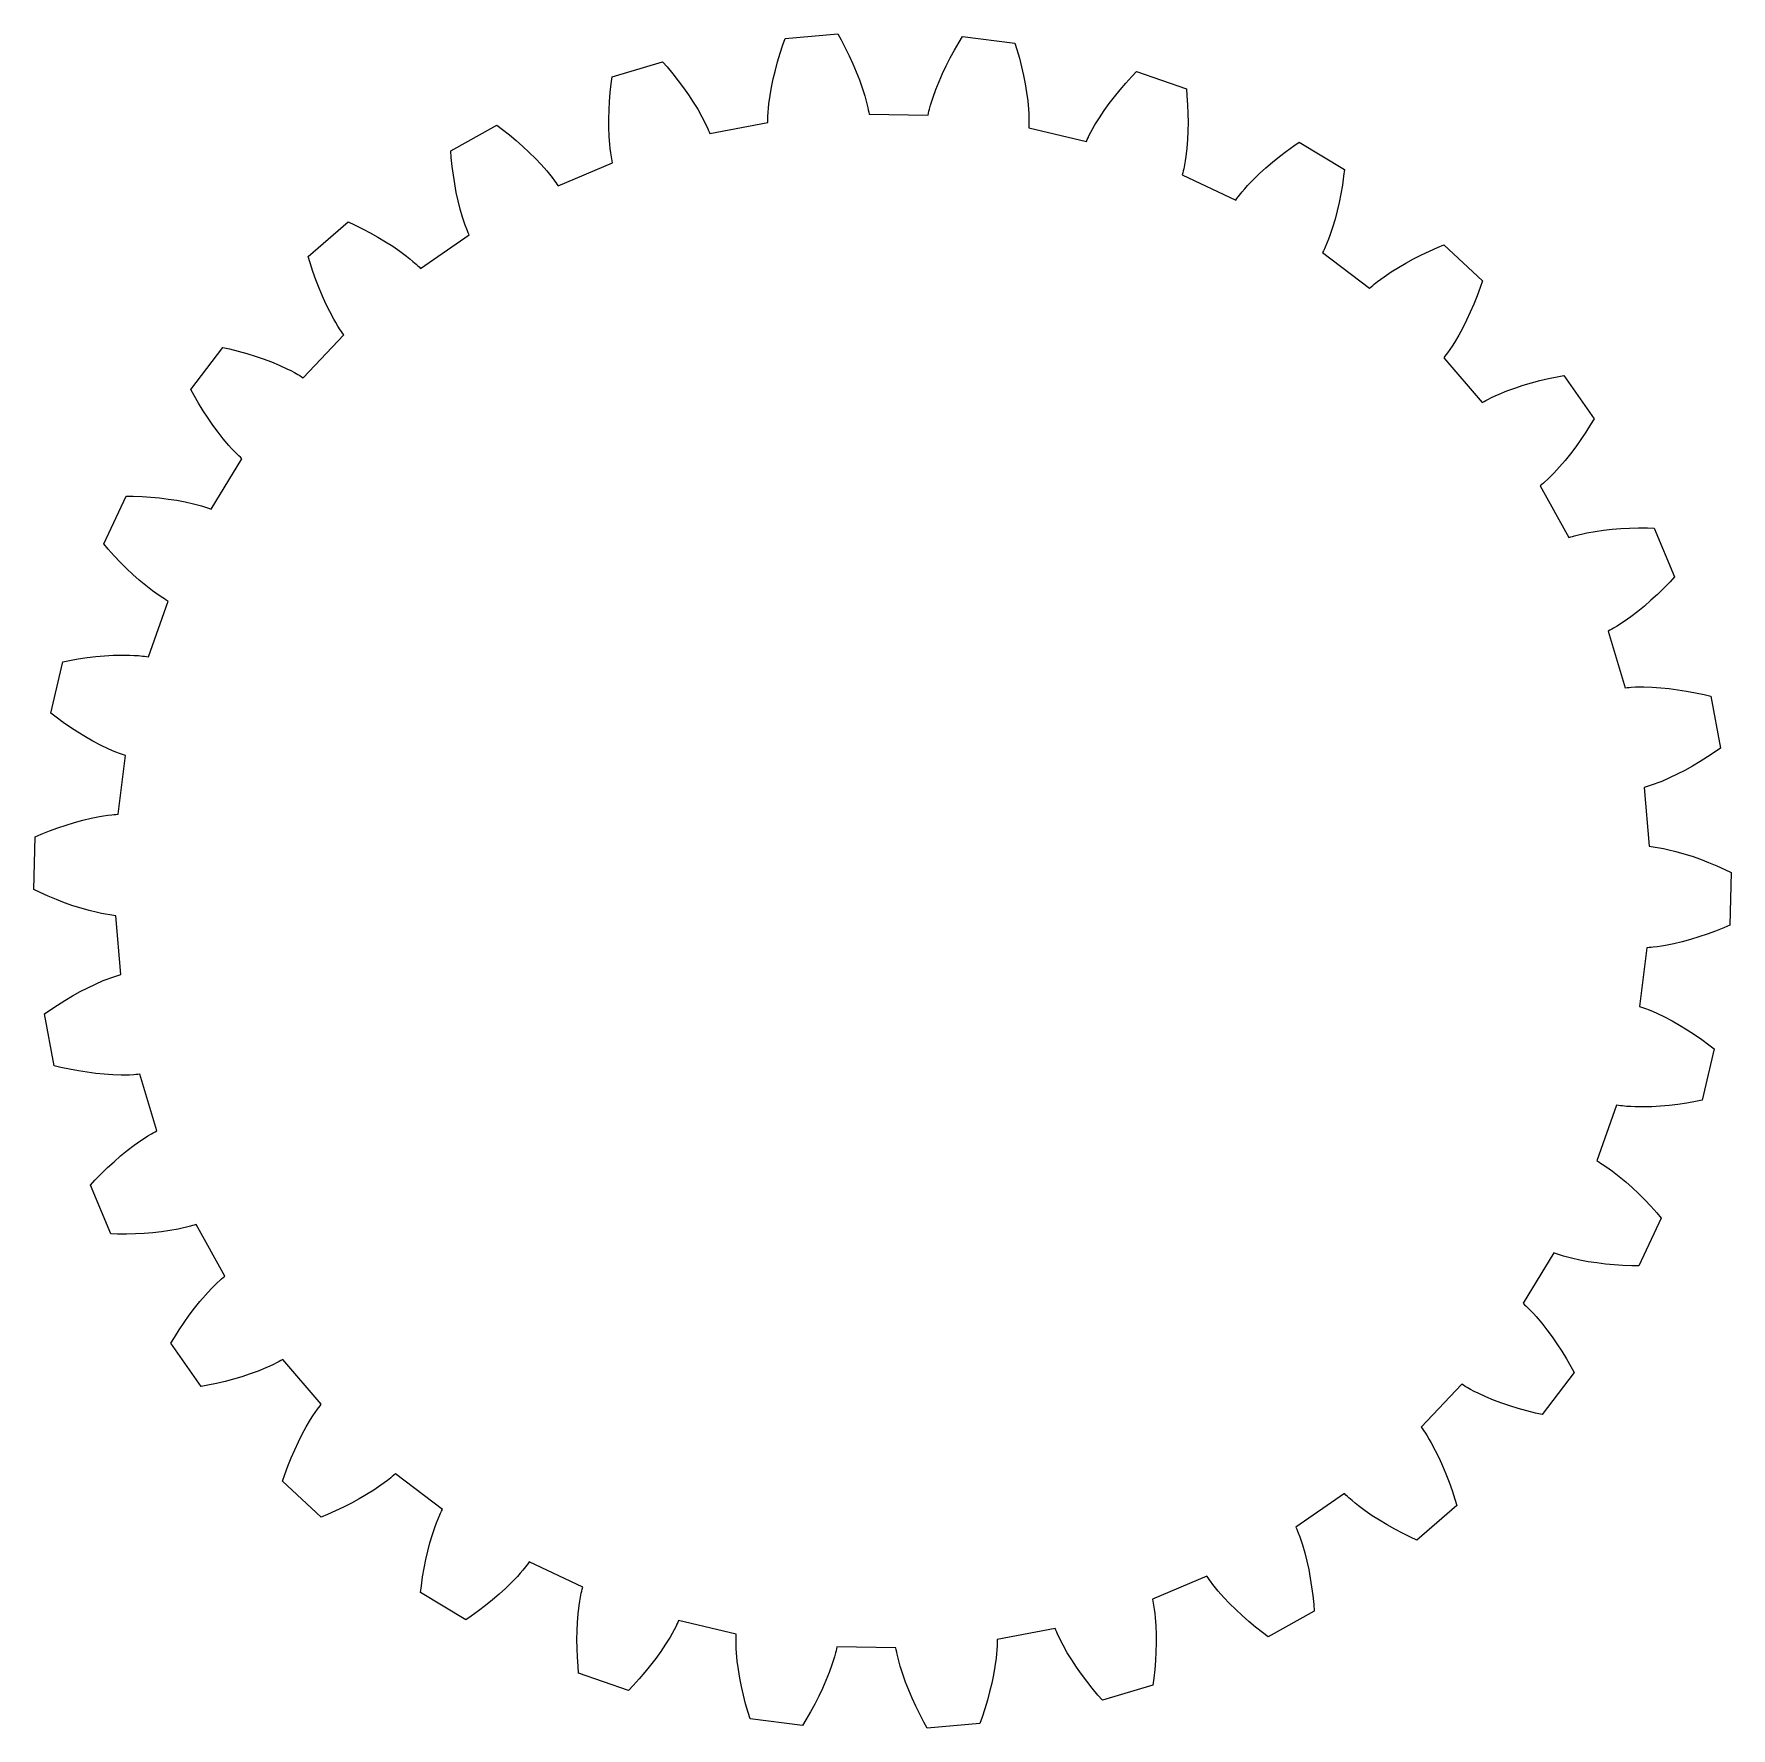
# Model space of a CAD drawing. Extents: x 0 to 52.5, y 0 to 52.5.
import ezdxf

# ---------------------------------------------------------------- set-up
doc = ezdxf.new("R2010")
doc.units = 0

msp = doc.modelspace()

# ---------------------------------------------------------------- linework, layer by layer
for p, q in [((23.09059, 51.87778), (23.17716, 52.14134)), ((23.17716, 52.14134), (23.24695, 52.33922)), ((23.24695, 52.33922), (24.87329, 52.47579)), ((24.87329, 52.47579), (24.9751, 52.29232)), ((24.9751, 52.29232), (25.10441, 52.04689)), ((25.10441, 52.04689), (25.22616, 51.80061)), ((28.48681, 51.97603), (28.62629, 52.21583)), ((28.62629, 52.21583), (28.73569, 52.39488)), ((28.73569, 52.39488), (30.35489, 52.19033)), ((30.35489, 52.19033), (30.41632, 51.9897)), ((30.41632, 51.9897), (30.49178, 51.72275)), ((17.88972, 51.1436), (19.45214, 51.61532)), ((19.45214, 51.61532), (19.58986, 51.45702)), ((22.94052, 51.35207), (23.01162, 51.61465)), ((23.01162, 51.61465), (23.09059, 51.87778)), ((25.22616, 51.80061), (25.34006, 51.55356)), ((25.34006, 51.55356), (25.44575, 51.30581)), ((28.11474, 51.24991), (28.23071, 51.49301)), ((28.23071, 51.49301), (28.35486, 51.73507)), ((28.35486, 51.73507), (28.48681, 51.97603)), ((30.49178, 51.72275), (30.55967, 51.45654)), ((17.83272, 50.65974), (17.8626, 50.93553)), ((17.8626, 50.93553), (17.88972, 51.1436)), ((19.58986, 51.45702), (19.76738, 51.24384)), ((19.76738, 51.24384), (19.93767, 51.02826)), ((19.93767, 51.02826), (20.10044, 50.81029)), ((22.82335, 50.82908), (22.87762, 51.09016)), ((22.87762, 51.09016), (22.94052, 51.35207)), ((25.44575, 51.30581), (25.5428, 51.05744)), ((25.5428, 51.05744), (25.63064, 50.80851)), ((27.90919, 50.76078), (28.00737, 51.00582)), ((28.00737, 51.00582), (28.11474, 51.24991)), ((30.55967, 51.45654), (30.61971, 51.19121)), ((30.61971, 51.19121), (30.67159, 50.9269)), ((33.60637, 50.74194), (33.78553, 50.9502)), ((33.78553, 50.9502), (33.97182, 51.15577)), ((33.97182, 51.15577), (34.11606, 51.30816)), ((34.11606, 51.30816), (35.65735, 50.77142)), ((17.81018, 50.38594), (17.83272, 50.65974)), ((20.10044, 50.81029), (20.25533, 50.58994)), ((20.25533, 50.58994), (20.40191, 50.36717)), ((22.74312, 50.31008), (22.77826, 50.56899)), ((22.77826, 50.56899), (22.82335, 50.82908)), ((25.63064, 50.80851), (25.70846, 50.55908)), ((25.70846, 50.55908), (25.74327, 50.4342)), ((25.74327, 50.4342), (25.77508, 50.30922)), ((27.78098, 50.39152), (27.82099, 50.51483)), ((27.82099, 50.51483), (27.90919, 50.76078)), ((30.67159, 50.9269), (30.71488, 50.66378)), ((30.71488, 50.66378), (30.74904, 50.40202)), ((33.27062, 50.3173), (33.43461, 50.53098)), ((33.43461, 50.53098), (33.60637, 50.74194)), ((35.65735, 50.77142), (35.67573, 50.5624)), ((35.67573, 50.5624), (35.69404, 50.28559)), ((17.78816, 49.84505), (17.79523, 50.11431)), ((17.79523, 50.11431), (17.81018, 50.38594)), ((20.40191, 50.36717), (20.53958, 50.14194)), ((20.53958, 50.14194), (20.66755, 49.91414)), ((20.66755, 49.91414), (20.72757, 49.79923)), ((22.7095, 49.86066), (22.71181, 49.92451)), ((22.71181, 49.92451), (22.7191, 50.0526)), ((22.7191, 50.0526), (22.72963, 50.18114)), ((22.72963, 50.18114), (22.74312, 50.31008)), ((25.77508, 50.30922), (25.80363, 50.18414)), ((25.80363, 50.18414), (25.81656, 50.12156)), ((25.81656, 50.12156), (25.82851, 50.05897)), ((25.82851, 50.05897), (25.8394, 49.99634)), ((25.8394, 49.99634), (27.6666, 49.95807)), ((27.6666, 49.95807), (27.6801, 50.02018)), ((27.6801, 50.02018), (27.69466, 50.08222)), ((27.69466, 50.08222), (27.7102, 50.1442)), ((27.7102, 50.1442), (27.74396, 50.26798)), ((27.74396, 50.26798), (27.78098, 50.39152)), ((30.74904, 50.40202), (30.7733, 50.14187)), ((30.7733, 50.14187), (30.78138, 50.01248)), ((30.78138, 50.01248), (30.78652, 49.88361)), ((32.96787, 49.8816), (33.11485, 50.10087)), ((33.11485, 50.10087), (33.27062, 50.3173)), ((35.69404, 50.28559), (35.70509, 50.01109)), ((35.70509, 50.01109), (35.70865, 49.73908)), ((12.89815, 48.86028), (14.32834, 49.64653)), ((14.32834, 49.64653), (14.49597, 49.52033)), ((14.49597, 49.52033), (14.71393, 49.34872)), ((17.78935, 49.57839), (17.78816, 49.84505)), ((17.79933, 49.31461), (17.78935, 49.57839)), ((20.72757, 49.79923), (20.78467, 49.68359)), ((20.78467, 49.68359), (20.8386, 49.56718)), ((20.8386, 49.56718), (20.86426, 49.50866)), ((20.86426, 49.50866), (20.88897, 49.44991)), ((20.88897, 49.44991), (20.91263, 49.39092)), ((20.91263, 49.39092), (22.70786, 49.73338)), ((22.70786, 49.73338), (22.70815, 49.79694)), ((22.70815, 49.79694), (22.7095, 49.86066)), ((30.78675, 49.62772), (30.78438, 49.5642)), ((30.78438, 49.5642), (32.56369, 49.14687)), ((30.78652, 49.88361), (30.78843, 49.75533)), ((30.78807, 49.69143), (30.78675, 49.62772)), ((30.78843, 49.75533), (30.78807, 49.69143)), ((32.64504, 49.31987), (32.7038, 49.43392)), ((32.7038, 49.43392), (32.76569, 49.54706)), ((32.76569, 49.54706), (32.83047, 49.65936)), ((32.83047, 49.65936), (32.96787, 49.8816)), ((35.70444, 49.46976), (35.69208, 49.20338)), ((35.70865, 49.73908), (35.70444, 49.46976)), ((12.91488, 48.65112), (12.89815, 48.86028)), ((14.71393, 49.34872), (14.92532, 49.17325)), ((14.92532, 49.17325), (15.12985, 48.99389)), ((15.12985, 48.99389), (15.32718, 48.81055)), ((17.81879, 49.05405), (17.79933, 49.31461)), ((17.8324, 48.92512), (17.81879, 49.05405)), ((17.84883, 48.7972), (17.8324, 48.92512)), ((32.56369, 49.14687), (32.58981, 49.20481)), ((32.58981, 49.20481), (32.61695, 49.26247)), ((32.61695, 49.26247), (32.64504, 49.31987)), ((35.67107, 48.94025), (35.64071, 48.68073)), ((35.69208, 49.20338), (35.67107, 48.94025)), ((38.53664, 48.67867), (38.75519, 48.84512)), ((38.75519, 48.84512), (38.98014, 49.00746)), ((38.98014, 49.00746), (39.15291, 49.12653)), ((39.15291, 49.12653), (40.54893, 48.28108)), ((12.94299, 48.37514), (12.91488, 48.65112)), ((12.97788, 48.10263), (12.94299, 48.37514)), ((15.32718, 48.81055), (15.51686, 48.62312)), ((15.51686, 48.62312), (15.69835, 48.43144)), ((15.69835, 48.43144), (15.8709, 48.23523)), ((16.2194, 47.7744), (17.9042, 48.48262)), ((17.86833, 48.6704), (17.84883, 48.7972)), ((17.87934, 48.60746), (17.86833, 48.6704)), ((17.89127, 48.54486), (17.87934, 48.60746)), ((17.9042, 48.48262), (17.89127, 48.54486)), ((35.59995, 48.42537), (35.57515, 48.29949)), ((35.62172, 48.55249), (35.59995, 48.42537)), ((35.64071, 48.68073), (35.62172, 48.55249)), ((37.92258, 48.15379), (38.11994, 48.33311)), ((38.11994, 48.33311), (38.32477, 48.50802)), ((38.32477, 48.50802), (38.53664, 48.67867)), ((13.01972, 47.83383), (12.97788, 48.10263)), ((13.06879, 47.56899), (13.01972, 47.83383)), ((15.8709, 48.23523), (15.95349, 48.1353)), ((15.95349, 48.1353), (16.03339, 48.03407)), ((16.03339, 48.03407), (16.11034, 47.93141)), ((16.11034, 47.93141), (16.14761, 47.8795)), ((16.14761, 47.8795), (16.18399, 47.82718)), ((16.18399, 47.82718), (16.2194, 47.7744)), ((35.54697, 48.17502), (35.53145, 48.11339)), ((35.53145, 48.11339), (37.18511, 47.33523)), ((35.56151, 48.23707), (35.54697, 48.17502)), ((35.57515, 48.29949), (35.56151, 48.23707)), ((37.55261, 47.78106), (37.73322, 47.96987)), ((37.73322, 47.96987), (37.92258, 48.15379)), ((40.4838, 47.79824), (40.43754, 47.52744)), ((40.52345, 48.0728), (40.4838, 47.79824)), ((40.54893, 48.28108), (40.52345, 48.0728)), ((13.1254, 47.30841), (13.06879, 47.56899)), ((13.19, 47.05246), (13.1254, 47.30841)), ((37.18511, 47.33523), (37.22271, 47.38648)), ((37.22271, 47.38648), (37.26125, 47.43724)), ((37.26125, 47.43724), (37.30065, 47.48754)), ((37.30065, 47.48754), (37.38184, 47.58688)), ((37.38184, 47.58688), (37.46591, 47.68468)), ((37.46591, 47.68468), (37.55261, 47.78106)), ((40.38447, 47.26062), (40.32436, 46.99807)), ((40.43754, 47.52744), (40.38447, 47.26062)), ((13.26321, 46.80164), (13.19, 47.05246)), ((13.30333, 46.67836), (13.26321, 46.80164)), ((40.25689, 46.74008), (40.18163, 46.48706)), ((40.32436, 46.99807), (40.25689, 46.74008)), ((8.49038, 45.58904), (9.72585, 46.65547)), ((9.72585, 46.65547), (9.91606, 46.56688)), ((9.91606, 46.56688), (10.16493, 46.44433)), ((10.16493, 46.44433), (10.40819, 46.31665)), ((10.40819, 46.31665), (10.64554, 46.18373)), ((11.96483, 45.21742), (13.46556, 46.26046)), ((13.34599, 46.55665), (13.30333, 46.67836)), ((13.39143, 46.43668), (13.34599, 46.55665)), ((13.41529, 46.3774), (13.39143, 46.43668)), ((13.43997, 46.31865), (13.41529, 46.3774)), ((13.46556, 46.26046), (13.43997, 46.31865)), ((40.09798, 46.23953), (40.05273, 46.11804)), ((40.18163, 46.48706), (40.09798, 46.23953)), ((10.64554, 46.18373), (10.87667, 46.04543)), ((10.87667, 46.04543), (11.10118, 45.90154)), ((11.10118, 45.90154), (11.31856, 45.75177)), ((11.31856, 45.75177), (11.52812, 45.59572)), ((39.90114, 45.76436), (39.87314, 45.7073)), ((39.87314, 45.7073), (41.32888, 44.60233)), ((39.92827, 45.82203), (39.90114, 45.76436)), ((39.95459, 45.88026), (39.92827, 45.82203)), ((40.00501, 45.99823), (39.95459, 45.88026)), ((40.05273, 46.11804), (40.00501, 45.99823)), ((42.93019, 45.63541), (43.17857, 45.7528)), ((43.17857, 45.7528), (43.43236, 45.86482)), ((43.43236, 45.86482), (43.62611, 45.94537)), ((43.62611, 45.94537), (44.81584, 44.82813)), ((8.55024, 45.38794), (8.49038, 45.58904)), ((8.63511, 45.12383), (8.55024, 45.38794)), ((11.52812, 45.59572), (11.62969, 45.51515)), ((11.62969, 45.51515), (11.72889, 45.43274)), ((11.72889, 45.43274), (11.82551, 45.34833)), ((11.82551, 45.34833), (11.87275, 45.30531)), ((11.87275, 45.30531), (11.91921, 45.26169)), ((11.91921, 45.26169), (11.96483, 45.21742)), ((41.99696, 45.10915), (42.22042, 45.24968)), ((42.22042, 45.24968), (42.45076, 45.38405)), ((42.45076, 45.38405), (42.68748, 45.51255)), ((42.68748, 45.51255), (42.93019, 45.63541)), ((8.72589, 44.86453), (8.63511, 45.12383)), ((8.82271, 44.61031), (8.72589, 44.86453)), ((41.32888, 44.60233), (41.37631, 44.64465)), ((41.37631, 44.64465), (41.42456, 44.68628)), ((41.42456, 44.68628), (41.47356, 44.72729)), ((41.47356, 44.72729), (41.57363, 44.80758)), ((41.57363, 44.80758), (41.67619, 44.88577)), ((41.67619, 44.88577), (41.78104, 44.96201)), ((41.78104, 44.96201), (41.99696, 45.10915)), ((44.81584, 44.82813), (44.74762, 44.62971)), ((8.92577, 44.36145), (8.82271, 44.61031)), ((9.03532, 44.11833), (8.92577, 44.36145)), ((9.15172, 43.88141), (9.03532, 44.11833)), ((44.5502, 44.11412), (44.44282, 43.86417)), ((44.65175, 44.36939), (44.5502, 44.11412)), ((44.74762, 44.62971), (44.65175, 44.36939)), ((9.27548, 43.65129), (9.15172, 43.88141)), ((9.34035, 43.53905), (9.27548, 43.65129)), ((44.32943, 43.61985), (44.20979, 43.38153)), ((44.44282, 43.86417), (44.32943, 43.61985)), ((8.33485, 41.83175), (9.58593, 43.16401)), ((9.40739, 43.42887), (9.34035, 43.53905)), ((9.47678, 43.32096), (9.40739, 43.42887)), ((9.51244, 43.26794), (9.47678, 43.32096)), ((9.5488, 43.21561), (9.51244, 43.26794)), ((9.58593, 43.16401), (9.5488, 43.21561)), ((44.08357, 43.14969), (43.95028, 42.92496)), ((44.20979, 43.38153), (44.08357, 43.14969)), ((4.85906, 41.47287), (5.84581, 42.77286)), ((5.84581, 42.77286), (6.05028, 42.72576)), ((6.05028, 42.72576), (6.3192, 42.65763)), ((6.3192, 42.65763), (6.58368, 42.58331)), ((6.58368, 42.58331), (6.84348, 42.50265)), ((43.69748, 42.55187), (43.65896, 42.5011)), ((43.73533, 42.60335), (43.69748, 42.55187)), ((43.80918, 42.70826), (43.73533, 42.60335)), ((43.88077, 42.81553), (43.80918, 42.70826)), ((43.95028, 42.92496), (43.88077, 42.81553)), ((6.84348, 42.50265), (7.09832, 42.41542)), ((7.09832, 42.41542), (7.34784, 42.32135)), ((7.34784, 42.32135), (7.5916, 42.22005)), ((7.5916, 42.22005), (7.82904, 42.11099)), ((7.82904, 42.11099), (7.94513, 42.05329)), ((7.94513, 42.05329), (8.0593, 41.99331)), ((43.65896, 42.5011), (43.61971, 42.45111)), ((43.61971, 42.45111), (44.8139, 41.06762)), ((8.0593, 41.99331), (8.17135, 41.93083)), ((8.17135, 41.93083), (8.22651, 41.89856)), ((8.22651, 41.89856), (8.28103, 41.86556)), ((8.28103, 41.86556), (8.33485, 41.83175)), ((45.57275, 41.42446), (45.82054, 41.51546)), ((45.82054, 41.51546), (46.07378, 41.599)), ((46.07378, 41.599), (46.33205, 41.67548)), ((46.33205, 41.67548), (46.595, 41.7452)), ((46.595, 41.7452), (46.86237, 41.80837)), ((46.86237, 41.80837), (47.1339, 41.86518)), ((47.1339, 41.86518), (47.34016, 41.90368)), ((47.34016, 41.90368), (48.27161, 40.56351)), ((4.95942, 41.2886), (4.85906, 41.47287)), ((5.09736, 41.04791), (4.95942, 41.2886)), ((5.24006, 40.81316), (5.09736, 41.04791)), ((44.8139, 41.06762), (44.86909, 41.09915)), ((44.86909, 41.09915), (44.92494, 41.12984)), ((44.92494, 41.12984), (44.9814, 41.15977)), ((44.9814, 41.15977), (45.09597, 41.2175)), ((45.09597, 41.2175), (45.21255, 41.27265)), ((45.21255, 41.27265), (45.33096, 41.32543)), ((45.33096, 41.32543), (45.57275, 41.42446)), ((5.38762, 40.58462), (5.24006, 40.81316)), ((5.54016, 40.36263), (5.38762, 40.58462)), ((48.27161, 40.56351), (48.16362, 40.3836)), ((5.69787, 40.1476), (5.54016, 40.36263)), ((5.86099, 39.94005), (5.69787, 40.1476)), ((6.02989, 39.7407), (5.86099, 39.94005)), ((47.86332, 39.92033), (47.70632, 39.69817)), ((48.01573, 40.1489), (47.86332, 39.92033)), ((48.16362, 40.3836), (48.01573, 40.1489)), ((6.11668, 39.64439), (6.02989, 39.7407)), ((6.20515, 39.55056), (6.11668, 39.64439)), ((6.29547, 39.45944), (6.20515, 39.55056)), ((6.34137, 39.41499), (6.29547, 39.45944)), ((6.38782, 39.37135), (6.34137, 39.41499)), ((47.54461, 39.48276), (47.37804, 39.27452)), ((47.70632, 39.69817), (47.54461, 39.48276)), ((5.48811, 37.76534), (6.43486, 39.32861)), ((6.43486, 39.32861), (6.38782, 39.37135)), ((47.02927, 38.88188), (46.93853, 38.7893)), ((47.20637, 39.07399), (47.02927, 38.88188)), ((47.37804, 39.27452), (47.20637, 39.07399)), ((46.65619, 38.52785), (46.6074, 38.48711)), ((46.6074, 38.48711), (47.48785, 36.88557)), ((46.70442, 38.5695), (46.65619, 38.52785)), ((46.75215, 38.61199), (46.70442, 38.5695)), ((46.8462, 38.69925), (46.75215, 38.61199)), ((46.93853, 38.7893), (46.8462, 38.69925)), ((2.1629, 36.69165), (2.8578, 38.16839)), ((2.8578, 38.16839), (3.06759, 38.16482)), ((3.06759, 38.16482), (3.3448, 38.1541)), ((3.3448, 38.1541), (3.61895, 38.1364)), ((3.61895, 38.1364), (3.88985, 38.11151)), ((3.88985, 38.11151), (4.15725, 38.07917)), ((4.15725, 38.07917), (4.42088, 38.03903)), ((4.42088, 38.03903), (4.68038, 37.99063)), ((4.68038, 37.99063), (4.9353, 37.93331)), ((4.9353, 37.93331), (5.06085, 37.90102)), ((5.06085, 37.90102), (5.185, 37.86608)), ((5.185, 37.86608), (5.30759, 37.82826)), ((5.30759, 37.82826), (5.36825, 37.80817)), ((5.36825, 37.80817), (5.42844, 37.78723)), ((5.42844, 37.78723), (5.48811, 37.76534)), ((47.48785, 36.88557), (47.54839, 36.90494)), ((47.54839, 36.90494), (47.6094, 36.92335)), ((47.6094, 36.92335), (47.67085, 36.94088)), ((47.67085, 36.94088), (47.79492, 36.97353)), ((47.79492, 36.97353), (47.92042, 37.00324)), ((47.92042, 37.00324), (48.04722, 37.03025)), ((48.04722, 37.03025), (48.30431, 37.07684)), ((48.30431, 37.07684), (48.56561, 37.11433)), ((48.56561, 37.11433), (48.83069, 37.14339)), ((48.83069, 37.14339), (49.09921, 37.16451)), ((49.09921, 37.16451), (49.37091, 37.17803)), ((49.37091, 37.17803), (49.64557, 37.18424)), ((49.64557, 37.18424), (49.92298, 37.18334)), ((49.92298, 37.18334), (50.13274, 37.17813)), ((50.13274, 37.17813), (50.76519, 35.67358)), ((2.29938, 36.53228), (2.1629, 36.69165)), ((2.48434, 36.32552), (2.29938, 36.53228)), ((2.67273, 36.12557), (2.48434, 36.32552)), ((2.86458, 35.9327), (2.67273, 36.12557)), ((3.05995, 35.74728), (2.86458, 35.9327)), ((3.25892, 35.56973), (3.05995, 35.74728)), ((3.46162, 35.40064), (3.25892, 35.56973)), ((3.66828, 35.24076), (3.46162, 35.40064)), ((3.77319, 35.1646), (3.66828, 35.24076)), ((50.4287, 35.32123), (50.2321, 35.12934)), ((50.62216, 35.52006), (50.4287, 35.32123)), ((50.76519, 35.67358), (50.62216, 35.52006)), ((3.54904, 33.19593), (4.15008, 34.92187)), ((3.87925, 35.09122), (3.77319, 35.1646)), ((3.98653, 35.02086), (3.87925, 35.09122)), ((4.04067, 34.98693), (3.98653, 35.02086)), ((4.09518, 34.95391), (4.04067, 34.98693)), ((4.15008, 34.92187), (4.09518, 34.95391)), ((49.82938, 34.7676), (49.62315, 34.59854)), ((50.03234, 34.94468), (49.82938, 34.7676)), ((50.2321, 35.12934), (50.03234, 34.94468)), ((48.98333, 34.14642), (48.87319, 34.08062)), ((49.09236, 34.2153), (48.98333, 34.14642)), ((49.20037, 34.287), (49.09236, 34.2153)), ((49.41355, 34.43808), (49.20037, 34.287)), ((49.62315, 34.59854), (49.41355, 34.43808)), ((48.76183, 34.01827), (48.70564, 33.98857)), ((48.70564, 33.98857), (49.23388, 32.23897)), ((48.81768, 34.04898), (48.76183, 34.01827)), ((48.87319, 34.08062), (48.81768, 34.04898)), ((0.89241, 33.0433), (1.09836, 33.08343)), ((1.09836, 33.08343), (1.37174, 33.13057)), ((1.37174, 33.13057), (1.64358, 33.17025)), ((1.64358, 33.17025), (1.91373, 33.20223)), ((1.91373, 33.20223), (2.18202, 33.2262)), ((2.18202, 33.2262), (2.44822, 33.24175)), ((2.44822, 33.24175), (2.71212, 33.24836)), ((2.71212, 33.24836), (2.97338, 33.24529)), ((2.97338, 33.24529), (3.10291, 33.23981)), ((3.10291, 33.23981), (3.2316, 33.23144)), ((3.2316, 33.23144), (3.35938, 33.21994)), ((3.35938, 33.21994), (3.42289, 33.2129)), ((3.42289, 33.2129), (3.48612, 33.20493)), ((3.48612, 33.20493), (3.54904, 33.19593)), ((0.51972, 31.45435), (0.89241, 33.0433)), ((49.23388, 32.23897), (49.29712, 32.24532)), ((49.29712, 32.24532), (49.36063, 32.25064)), ((49.36063, 32.25064), (49.42437, 32.25502)), ((49.42437, 32.25502), (49.55252, 32.26116)), ((49.55252, 32.26116), (49.68146, 32.26413)), ((49.68146, 32.26413), (49.8111, 32.26418)), ((49.8111, 32.26418), (50.07226, 32.2563)), ((50.07226, 32.2563), (50.33565, 32.23865)), ((50.33565, 32.23865), (50.60097, 32.21196)), ((50.60097, 32.21196), (50.86801, 32.17679)), ((50.86801, 32.17679), (51.13659, 32.13352)), ((51.13659, 32.13352), (51.40653, 32.08249)), ((51.40653, 32.08249), (51.6777, 32.02394)), ((51.6777, 32.02394), (51.88179, 31.97522)), ((51.88179, 31.97522), (52.18761, 30.37206)), ((0.68635, 31.32683), (0.51972, 31.45435)), ((0.91026, 31.16305), (0.68635, 31.32683)), ((1.13611, 31.00663), (0.91026, 31.16305)), ((1.36387, 30.85787), (1.13611, 31.00663)), ((1.59352, 30.71712), (1.36387, 30.85787)), ((1.82505, 30.58482), (1.59352, 30.71712)), ((2.05848, 30.46157), (1.82505, 30.58482)), ((2.29386, 30.34815), (2.05848, 30.46157)), ((2.41232, 30.29547), (2.29386, 30.34815)), ((2.53131, 30.24574), (2.41232, 30.29547)), ((2.65088, 30.19922), (2.53131, 30.24574)), ((2.60238, 28.32321), (2.83144, 30.1364)), ((2.71089, 30.17729), (2.65088, 30.19922)), ((2.77108, 30.15632), (2.71089, 30.17729)), ((2.83144, 30.1364), (2.77108, 30.15632)), ((51.55301, 29.95055), (51.31923, 29.81146)), ((51.78522, 30.09737), (51.55301, 29.95055)), ((52.01578, 30.25163), (51.78522, 30.09737)), ((52.18761, 30.37206), (52.01578, 30.25163)), ((50.60863, 29.44459), (50.3687, 29.34112)), ((50.84702, 29.55796), (50.60863, 29.44459)), ((51.08388, 29.68044), (50.84702, 29.55796)), ((51.31923, 29.81146), (51.08388, 29.68044)), ((49.88387, 29.16945), (49.82273, 29.15208)), ((49.82273, 29.15208), (49.97566, 27.33088)), ((49.94488, 29.18788), (49.88387, 29.16945)), ((50.00576, 29.20728), (49.94488, 29.18788)), ((50.12717, 29.24874), (50.00576, 29.20728)), ((50.24814, 29.29345), (50.12717, 29.24874)), ((50.3687, 29.34112), (50.24814, 29.29345)), ((0.48624, 27.80659), (0.74389, 27.90193)), ((0.74389, 27.90193), (1.00149, 27.98938)), ((1.00149, 27.98938), (1.25893, 28.0686)), ((1.25893, 28.0686), (1.51609, 28.13916)), ((1.51609, 28.13916), (1.77284, 28.20049)), ((1.77284, 28.20049), (2.02903, 28.25181)), ((2.02903, 28.25181), (2.15687, 28.27337)), ((2.15687, 28.27337), (2.28449, 28.29195)), ((2.28449, 28.29195), (2.41187, 28.30727)), ((2.41187, 28.30727), (2.47545, 28.31359)), ((2.47545, 28.31359), (2.53896, 28.31893)), ((2.53896, 28.31893), (2.60238, 28.32321)), ((0.00135, 25.98986), (0.03553, 27.62157)), ((0.03553, 27.62157), (0.22864, 27.70364)), ((0.22864, 27.70364), (0.48624, 27.80659)), ((49.97566, 27.33088), (49.97566, 27.33088)), ((49.97566, 27.33088), (50.03885, 27.32395)), ((50.03885, 27.32395), (50.10207, 27.31595)), ((50.10207, 27.31595), (50.16533, 27.30697)), ((50.16533, 27.30697), (50.29196, 27.28634)), ((50.29196, 27.28634), (50.41869, 27.26243)), ((50.41869, 27.26243), (50.54551, 27.23553)), ((50.54551, 27.23553), (50.79933, 27.17353)), ((50.79933, 27.17353), (51.05329, 27.1015)), ((51.05329, 27.1015), (51.30727, 27.02023)), ((51.30727, 27.02023), (51.56116, 26.9303)), ((51.56116, 26.9303), (51.81487, 26.83215)), ((51.81487, 26.83215), (52.06831, 26.7261)), ((52.06831, 26.7261), (52.32137, 26.61246)), ((52.32137, 26.61246), (52.51088, 26.52237)), ((52.51088, 26.52237), (52.4767, 24.89066)), ((0.19085, 25.89977), (0.00135, 25.98986)), ((0.44392, 25.78612), (0.19085, 25.89977)), ((0.69735, 25.68008), (0.44392, 25.78612)), ((0.95106, 25.58192), (0.69735, 25.68008)), ((1.20496, 25.49199), (0.95106, 25.58192)), ((1.45894, 25.41073), (1.20496, 25.49199)), ((1.71289, 25.3387), (1.45894, 25.41073)), ((1.96671, 25.27669), (1.71289, 25.3387)), ((2.09353, 25.24979), (1.96671, 25.27669)), ((2.22027, 25.22589), (2.09353, 25.24979)), ((2.34689, 25.20525), (2.22027, 25.22589)), ((2.41016, 25.19628), (2.34689, 25.20525)), ((2.47338, 25.18828), (2.41016, 25.19628)), ((2.53656, 25.18135), (2.47338, 25.18828)), ((2.68949, 23.36015), (2.53656, 25.18135)), ((52.02599, 24.70563), (51.76833, 24.6103)), ((52.28359, 24.80858), (52.02599, 24.70563)), ((52.4767, 24.89066), (52.28359, 24.80858)), ((49.90985, 24.18902), (49.68079, 22.37582)), ((49.97327, 24.1933), (49.90985, 24.18902)), ((50.03677, 24.19864), (49.97327, 24.1933)), ((50.10036, 24.20496), (50.03677, 24.19864)), ((50.22773, 24.22028), (50.10036, 24.20496)), ((50.35536, 24.23885), (50.22773, 24.22028)), ((50.48319, 24.26042), (50.35536, 24.23885)), ((50.73939, 24.31174), (50.48319, 24.26042)), ((50.99614, 24.37307), (50.73939, 24.31174)), ((51.2533, 24.44363), (50.99614, 24.37307)), ((51.51073, 24.52285), (51.2533, 24.44363)), ((51.76833, 24.6103), (51.51073, 24.52285)), ((1.9036, 23.06764), (2.14353, 23.17111)), ((2.14353, 23.17111), (2.26408, 23.21878)), ((2.26408, 23.21878), (2.38506, 23.26348)), ((2.38506, 23.26348), (2.50647, 23.30495)), ((2.50647, 23.30495), (2.56735, 23.32435)), ((2.56735, 23.32435), (2.62835, 23.34278)), ((2.62835, 23.34278), (2.68949, 23.36015)), ((0.95921, 22.56168), (1.193, 22.70077)), ((1.193, 22.70077), (1.42834, 22.83178)), ((1.42834, 22.83178), (1.66521, 22.95427)), ((1.66521, 22.95427), (1.9036, 23.06764)), ((0.32462, 22.14017), (0.49644, 22.26059)), ((0.63044, 20.537), (0.32462, 22.14017)), ((0.49644, 22.26059), (0.72701, 22.41485)), ((0.72701, 22.41485), (0.95921, 22.56168)), ((49.68079, 22.37582), (49.74115, 22.35591)), ((49.74115, 22.35591), (49.80133, 22.33494)), ((49.80133, 22.33494), (49.86135, 22.313)), ((49.86135, 22.313), (49.98091, 22.26649)), ((49.98091, 22.26649), (50.09991, 22.21676)), ((50.09991, 22.21676), (50.21836, 22.16408)), ((50.21836, 22.16408), (50.45375, 22.05066)), ((50.45375, 22.05066), (50.68718, 21.9274)), ((50.68718, 21.9274), (50.91871, 21.79511)), ((50.91871, 21.79511), (51.14836, 21.65436)), ((51.14836, 21.65436), (51.37612, 21.50559)), ((51.37612, 21.50559), (51.60197, 21.34917)), ((51.60197, 21.34917), (51.82587, 21.1854)), ((51.99251, 21.05788), (51.61982, 19.46893)), ((51.82587, 21.1854), (51.99251, 21.05788)), ((0.83453, 20.48829), (0.63044, 20.537)), ((1.10569, 20.42974), (0.83453, 20.48829)), ((1.37564, 20.3787), (1.10569, 20.42974)), ((1.64421, 20.33544), (1.37564, 20.3787)), ((1.91126, 20.30026), (1.64421, 20.33544)), ((2.17658, 20.27358), (1.91126, 20.30026)), ((2.43996, 20.25592), (2.17658, 20.27358)), ((2.70113, 20.24805), (2.43996, 20.25592)), ((2.83077, 20.2481), (2.70113, 20.24805)), ((2.9597, 20.25107), (2.83077, 20.2481)), ((3.08785, 20.25721), (2.9597, 20.25107)), ((3.1516, 20.26158), (3.08785, 20.25721)), ((3.21511, 20.2669), (3.1516, 20.26158)), ((3.27835, 20.27326), (3.21511, 20.2669)), ((3.80659, 18.52366), (3.27835, 20.27326)), ((51.41387, 19.4288), (51.14049, 19.38166)), ((51.61982, 19.46893), (51.41387, 19.4288)), ((48.96319, 19.3163), (48.36215, 17.59035)), ((49.02611, 19.3073), (48.96319, 19.3163)), ((49.08934, 19.29932), (49.02611, 19.3073)), ((49.15284, 19.29229), (49.08934, 19.29932)), ((49.28062, 19.28078), (49.15284, 19.29229)), ((49.40932, 19.27242), (49.28062, 19.28078)), ((49.53884, 19.26694), (49.40932, 19.27242)), ((49.80011, 19.26387), (49.53884, 19.26694)), ((50.064, 19.27048), (49.80011, 19.26387)), ((50.33021, 19.28603), (50.064, 19.27048)), ((50.59849, 19.30999), (50.33021, 19.28603)), ((50.86865, 19.34197), (50.59849, 19.30999)), ((51.14049, 19.38166), (50.86865, 19.34197)), ((3.5289, 18.36581), (3.63903, 18.43161)), ((3.63903, 18.43161), (3.69455, 18.46324)), ((3.69455, 18.46324), (3.75039, 18.49395)), ((3.75039, 18.49395), (3.80659, 18.52366)), ((2.68285, 17.74463), (2.88907, 17.91368)), ((2.88907, 17.91368), (3.09868, 18.07414)), ((3.09868, 18.07414), (3.31185, 18.22523)), ((3.31185, 18.22523), (3.41986, 18.29693)), ((3.41986, 18.29693), (3.5289, 18.36581)), ((2.08353, 17.191), (2.28013, 17.38289)), ((2.28013, 17.38289), (2.47989, 17.56755)), ((2.47989, 17.56755), (2.68285, 17.74463)), ((48.36215, 17.59035), (48.41705, 17.55832)), ((48.41705, 17.55832), (48.47155, 17.5253)), ((48.47155, 17.5253), (48.5257, 17.49137)), ((48.5257, 17.49137), (48.63298, 17.42101)), ((48.63298, 17.42101), (48.73904, 17.34763)), ((48.73904, 17.34763), (48.84395, 17.27147)), ((1.74704, 16.83865), (1.89007, 16.99217)), ((2.37949, 15.3341), (1.74704, 16.83865)), ((1.89007, 16.99217), (2.08353, 17.191)), ((48.84395, 17.27147), (49.05061, 17.11159)), ((49.05061, 17.11159), (49.25331, 16.94249)), ((49.25331, 16.94249), (49.45228, 16.76495)), ((49.45228, 16.76495), (49.64764, 16.57953)), ((49.64764, 16.57953), (49.8395, 16.38666)), ((49.8395, 16.38666), (50.02789, 16.1867)), ((50.34933, 15.82058), (49.65443, 14.34383)), ((50.02789, 16.1867), (50.21285, 15.97995)), ((50.21285, 15.97995), (50.34933, 15.82058)), ((2.58925, 15.32888), (2.37949, 15.3341)), ((2.86666, 15.32799), (2.58925, 15.32888)), ((3.14132, 15.3342), (2.86666, 15.32799)), ((3.41302, 15.34772), (3.14132, 15.3342)), ((3.68154, 15.36883), (3.41302, 15.34772)), ((3.94662, 15.39789), (3.68154, 15.36883)), ((4.20791, 15.43538), (3.94662, 15.39789)), ((4.46501, 15.48198), (4.20791, 15.43538)), ((4.59181, 15.50899), (4.46501, 15.48198)), ((4.71731, 15.5387), (4.59181, 15.50899)), ((4.84138, 15.57135), (4.71731, 15.5387)), ((4.90282, 15.58888), (4.84138, 15.57135)), ((4.96384, 15.60729), (4.90282, 15.58888)), ((5.02437, 15.62665), (4.96384, 15.60729)), ((5.90483, 14.02511), (5.02437, 15.62665)), ((47.02411, 14.74688), (46.07736, 13.18362)), ((47.08379, 14.725), (47.02411, 14.74688)), ((47.14398, 14.70405), (47.08379, 14.725)), ((47.20463, 14.68396), (47.14398, 14.70405)), ((47.32723, 14.64615), (47.20463, 14.68396)), ((47.45138, 14.61121), (47.32723, 14.64615)), ((47.57693, 14.57891), (47.45138, 14.61121)), ((47.83185, 14.52159), (47.57693, 14.57891)), ((48.09135, 14.47319), (47.83185, 14.52159)), ((48.35497, 14.43306), (48.09135, 14.47319)), ((48.62237, 14.40072), (48.35497, 14.43306)), ((48.89327, 14.37583), (48.62237, 14.40072)), ((49.16743, 14.35813), (48.89327, 14.37583)), ((49.44463, 14.3474), (49.16743, 14.35813)), ((49.65443, 14.34383), (49.44463, 14.3474)), ((5.48295, 13.63035), (5.5737, 13.72293)), ((5.5737, 13.72293), (5.66603, 13.81298)), ((5.66603, 13.81298), (5.76008, 13.90024)), ((5.76008, 13.90024), (5.8078, 13.94272)), ((5.8078, 13.94272), (5.85604, 13.98437)), ((5.85604, 13.98437), (5.90483, 14.02511)), ((4.96762, 13.02947), (5.13419, 13.23771)), ((5.13419, 13.23771), (5.30585, 13.43824)), ((5.30585, 13.43824), (5.48295, 13.63035)), ((46.07736, 13.18362), (46.12441, 13.14087)), ((46.12441, 13.14087), (46.17086, 13.09724)), ((4.64891, 12.5919), (4.80591, 12.81406)), ((4.80591, 12.81406), (4.96762, 13.02947)), ((46.17086, 13.09724), (46.21676, 13.05279)), ((46.21676, 13.05279), (46.30707, 12.96167)), ((46.30707, 12.96167), (46.39555, 12.86783)), ((46.39555, 12.86783), (46.48234, 12.77153)), ((46.48234, 12.77153), (46.65124, 12.57218)), ((4.24062, 11.94872), (4.34861, 12.12862)), ((4.34861, 12.12862), (4.4965, 12.36333)), ((4.4965, 12.36333), (4.64891, 12.5919)), ((46.65124, 12.57218), (46.81436, 12.36463)), ((46.81436, 12.36463), (46.97206, 12.1496)), ((46.97206, 12.1496), (47.12461, 11.92761)), ((5.17207, 10.60854), (4.24062, 11.94872)), ((47.12461, 11.92761), (47.27217, 11.69907)), ((47.27217, 11.69907), (47.41487, 11.46431)), ((6.93948, 11.08777), (6.69168, 10.99677)), ((7.18127, 11.1868), (6.93948, 11.08777)), ((7.29968, 11.23958), (7.18127, 11.1868)), ((7.41626, 11.29473), (7.29968, 11.23958)), ((7.53083, 11.35246), (7.41626, 11.29473)), ((7.58729, 11.38238), (7.53083, 11.35246)), ((7.64314, 11.41308), (7.58729, 11.38238)), ((7.69833, 11.44461), (7.64314, 11.41308)), ((8.89252, 10.06112), (7.69833, 11.44461)), ((47.65316, 11.03936), (46.66642, 9.73936)), ((47.41487, 11.46431), (47.5528, 11.22362)), ((47.5528, 11.22362), (47.65316, 11.03936)), ((5.37833, 10.64705), (5.17207, 10.60854)), ((5.64986, 10.70386), (5.37833, 10.64705)), ((5.91722, 10.76703), (5.64986, 10.70386)), ((6.18018, 10.83675), (5.91722, 10.76703)), ((6.43844, 10.91323), (6.18018, 10.83675)), ((6.69168, 10.99677), (6.43844, 10.91323)), ((44.17738, 10.68048), (42.9263, 9.34821)), ((44.2312, 10.64667), (44.17738, 10.68048)), ((44.28572, 10.61366), (44.2312, 10.64667)), ((44.34087, 10.5814), (44.28572, 10.61366)), ((44.45293, 10.51892), (44.34087, 10.5814)), ((44.5671, 10.45893), (44.45293, 10.51892)), ((8.81475, 9.96036), (8.85327, 10.01113)), ((8.85327, 10.01113), (8.89252, 10.06112)), ((44.68319, 10.40124), (44.5671, 10.45893)), ((44.92062, 10.29217), (44.68319, 10.40124)), ((45.16439, 10.19088), (44.92062, 10.29217)), ((45.41391, 10.09681), (45.16439, 10.19088)), ((45.66874, 10.00958), (45.41391, 10.09681)), ((45.92855, 9.92891), (45.66874, 10.00958)), ((8.42865, 9.36254), (8.56194, 9.58727)), ((8.56194, 9.58727), (8.63145, 9.69669)), ((8.63145, 9.69669), (8.70305, 9.80397)), ((8.70305, 9.80397), (8.7769, 9.90888)), ((8.7769, 9.90888), (8.81475, 9.96036)), ((46.19303, 9.8546), (45.92855, 9.92891)), ((46.46195, 9.78647), (46.19303, 9.8546)), ((46.66642, 9.73936), (46.46195, 9.78647)), ((8.1828, 8.89238), (8.30243, 9.13069)), ((8.30243, 9.13069), (8.42865, 9.36254)), ((42.9263, 9.34821), (42.96342, 9.29662)), ((42.96342, 9.29662), (42.99979, 9.24428)), ((42.99979, 9.24428), (43.03545, 9.19126)), ((43.03545, 9.19126), (43.10484, 9.08335)), ((43.10484, 9.08335), (43.17188, 8.97318)), ((43.17188, 8.97318), (43.23675, 8.86093)), ((7.96203, 8.39811), (8.06941, 8.64805)), ((8.06941, 8.64805), (8.1828, 8.89238)), ((43.23675, 8.86093), (43.36051, 8.63082)), ((43.36051, 8.63082), (43.47691, 8.39389)), ((7.69639, 7.68409), (7.76461, 7.88252)), ((7.76461, 7.88252), (7.86047, 8.14284)), ((7.86047, 8.14284), (7.96203, 8.39811)), ((11.18335, 7.90989), (11.13592, 7.86758)), ((12.63909, 6.80493), (11.18335, 7.90989)), ((43.47691, 8.39389), (43.58646, 8.15077)), ((43.58646, 8.15077), (43.68952, 7.90192)), ((43.68952, 7.90192), (43.78634, 7.64769)), ((8.88611, 6.56686), (7.69639, 7.68409)), ((10.51527, 7.40308), (10.29181, 7.26255)), ((10.73118, 7.55021), (10.51527, 7.40308)), ((10.83603, 7.62646), (10.73118, 7.55021)), ((10.9386, 7.70464), (10.83603, 7.62646)), ((11.03866, 7.78494), (10.9386, 7.70464)), ((11.08767, 7.82594), (11.03866, 7.78494)), ((11.13592, 7.86758), (11.08767, 7.82594)), ((43.78634, 7.64769), (43.87711, 7.3884)), ((43.87711, 7.3884), (43.96199, 7.12429)), ((9.58204, 6.87681), (9.33365, 6.75943)), ((9.82475, 6.99968), (9.58204, 6.87681)), ((10.06147, 7.12818), (9.82475, 6.99968)), ((10.29181, 7.26255), (10.06147, 7.12818)), ((40.5474, 7.2948), (39.04666, 6.25177)), ((40.59302, 7.25054), (40.5474, 7.2948)), ((40.63948, 7.20692), (40.59302, 7.25054)), ((40.68672, 7.1639), (40.63948, 7.20692)), ((40.78334, 7.07949), (40.68672, 7.1639)), ((40.88254, 6.99707), (40.78334, 7.07949)), ((40.9841, 6.9165), (40.88254, 6.99707)), ((41.19367, 6.76045), (40.9841, 6.9165)), ((44.02185, 6.92318), (42.78638, 5.85675)), ((43.96199, 7.12429), (44.02185, 6.92318)), ((9.07986, 6.64741), (8.88611, 6.56686)), ((9.33365, 6.75943), (9.07986, 6.64741)), ((12.41425, 6.2727), (12.45949, 6.39419)), ((12.45949, 6.39419), (12.50722, 6.514)), ((12.50722, 6.514), (12.55764, 6.63197)), ((12.55764, 6.63197), (12.58396, 6.6902)), ((12.58396, 6.6902), (12.61108, 6.74786)), ((12.61108, 6.74786), (12.63909, 6.80493)), ((41.41105, 6.61069), (41.19367, 6.76045)), ((41.63556, 6.4668), (41.41105, 6.61069)), ((41.86669, 6.32849), (41.63556, 6.4668)), ((42.10404, 6.19557), (41.86669, 6.32849)), ((12.25534, 5.77215), (12.3306, 6.02516)), ((12.3306, 6.02516), (12.41425, 6.2727)), ((39.04666, 6.25177), (39.07225, 6.19358)), ((39.07225, 6.19358), (39.09694, 6.13483)), ((39.09694, 6.13483), (39.1208, 6.07555)), ((39.1208, 6.07555), (39.16624, 5.95557)), ((39.16624, 5.95557), (39.2089, 5.83387)), ((39.2089, 5.83387), (39.24902, 5.71059)), ((42.34729, 6.06789), (42.10404, 6.19557)), ((42.59617, 5.94534), (42.34729, 6.06789)), ((42.78638, 5.85675), (42.59617, 5.94534)), ((12.07468, 4.98479), (12.12775, 5.2516)), ((12.12775, 5.2516), (12.18787, 5.51416)), ((12.18787, 5.51416), (12.25534, 5.77215)), ((39.24902, 5.71059), (39.32223, 5.45977)), ((39.32223, 5.45977), (39.38683, 5.20382)), ((12.02842, 4.71399), (12.07468, 4.98479)), ((14.95962, 4.73117), (14.77901, 4.54235)), ((15.04632, 4.82755), (14.95962, 4.73117)), ((15.13039, 4.92535), (15.04632, 4.82755)), ((15.21158, 5.02469), (15.13039, 4.92535)), ((15.25098, 5.07499), (15.21158, 5.02469)), ((15.28952, 5.12575), (15.25098, 5.07499)), ((15.32712, 5.177), (15.28952, 5.12575)), ((16.98078, 4.39884), (15.32712, 5.177)), ((36.29282, 4.73783), (34.60802, 4.0296)), ((36.32824, 4.68505), (36.29282, 4.73783)), ((39.38683, 5.20382), (39.44344, 4.94324)), ((39.44344, 4.94324), (39.4925, 4.67839)), ((11.9633, 4.23115), (11.98878, 4.43942)), ((13.35932, 3.38569), (11.9633, 4.23115)), ((11.98878, 4.43942), (12.02842, 4.71399)), ((14.58965, 4.35844), (14.39228, 4.17912)), ((14.77901, 4.54235), (14.58965, 4.35844)), ((16.91228, 4.08686), (16.93707, 4.21273)), ((16.93707, 4.21273), (16.95071, 4.27516)), ((16.95071, 4.27516), (16.96525, 4.33721)), ((16.96525, 4.33721), (16.98078, 4.39884)), ((36.36462, 4.63272), (36.32824, 4.68505)), ((36.40188, 4.58082), (36.36462, 4.63272)), ((36.47884, 4.47816), (36.40188, 4.58082)), ((36.55874, 4.37693), (36.47884, 4.47816)), ((36.64133, 4.277), (36.55874, 4.37693)), ((36.81387, 4.08079), (36.64133, 4.277)), ((39.4925, 4.67839), (39.53435, 4.40959)), ((39.53435, 4.40959), (39.56923, 4.13709)), ((13.97559, 3.83356), (13.75704, 3.6671)), ((14.18745, 4.0042), (13.97559, 3.83356)), ((14.39228, 4.17912), (14.18745, 4.0042)), ((16.84116, 3.57198), (16.87151, 3.8315)), ((16.87151, 3.8315), (16.89051, 3.95974)), ((16.89051, 3.95974), (16.91228, 4.08686)), ((34.60802, 4.0296), (34.62095, 3.96737)), ((34.62095, 3.96737), (34.63289, 3.90477)), ((34.63289, 3.90477), (34.6439, 3.84183)), ((34.6439, 3.84183), (34.6634, 3.71502)), ((34.6634, 3.71502), (34.67983, 3.5871)), ((36.99536, 3.8891), (36.81387, 4.08079)), ((37.18505, 3.70168), (36.99536, 3.8891)), ((37.38237, 3.51834), (37.18505, 3.70168)), ((39.56923, 4.13709), (39.59734, 3.86111)), ((39.59734, 3.86111), (39.61408, 3.65195)), ((13.53208, 3.50476), (13.35932, 3.38569)), ((13.75704, 3.6671), (13.53208, 3.50476)), ((16.80778, 3.04247), (16.82015, 3.30884)), ((16.82015, 3.30884), (16.84116, 3.57198)), ((19.86719, 3.19236), (19.80843, 3.07831)), ((19.89527, 3.24975), (19.86719, 3.19236)), ((19.92242, 3.30741), (19.89527, 3.24975)), ((19.94854, 3.36536), (19.92242, 3.30741)), ((21.72785, 2.94802), (19.94854, 3.36536)), ((34.67983, 3.5871), (34.69343, 3.45818)), ((34.69343, 3.45818), (34.7129, 3.19762)), ((34.7129, 3.19762), (34.72287, 2.93384)), ((37.5869, 3.33898), (37.38237, 3.51834)), ((37.7983, 3.16351), (37.5869, 3.33898)), ((38.01625, 2.99189), (37.7983, 3.16351)), ((39.61408, 3.65195), (38.18388, 2.86569)), ((16.80357, 2.77315), (16.80778, 3.04247)), ((16.80714, 2.50114), (16.80357, 2.77315)), ((19.54436, 2.63063), (19.39738, 2.41136)), ((19.68176, 2.85286), (19.54436, 2.63063)), ((19.74653, 2.96516), (19.68176, 2.85286)), ((19.80843, 3.07831), (19.74653, 2.96516)), ((21.72379, 2.7569), (21.72416, 2.82079)), ((21.72571, 2.62861), (21.72379, 2.7569)), ((21.72416, 2.82079), (21.72548, 2.88451)), ((21.72548, 2.88451), (21.72785, 2.94802)), ((21.73085, 2.49975), (21.72571, 2.62861)), ((29.80273, 2.65157), (29.80041, 2.58771)), ((29.80407, 2.71529), (29.80273, 2.65157)), ((29.80436, 2.77885), (29.80407, 2.71529)), ((31.59959, 3.1213), (29.80436, 2.77885)), ((31.62326, 3.06231), (31.59959, 3.1213)), ((31.64797, 3.00357), (31.62326, 3.06231)), ((31.67363, 2.94505), (31.64797, 3.00357)), ((31.72756, 2.82864), (31.67363, 2.94505)), ((31.78466, 2.713), (31.72756, 2.82864)), ((31.84467, 2.59809), (31.78466, 2.713)), ((34.72407, 2.66718), (34.717, 2.39792)), ((34.72287, 2.93384), (34.72407, 2.66718)), ((38.18388, 2.86569), (38.01625, 2.99189)), ((16.81819, 2.22663), (16.80714, 2.50114)), ((16.8365, 1.94982), (16.81819, 2.22663)), ((19.2416, 2.19492), (19.07762, 1.98125)), ((19.39738, 2.41136), (19.2416, 2.19492)), ((21.73893, 2.37036), (21.73085, 2.49975)), ((21.76319, 2.1102), (21.73893, 2.37036)), ((21.79735, 1.84845), (21.76319, 2.1102)), ((24.73124, 2.12071), (24.69124, 1.9974)), ((24.76826, 2.24425), (24.73124, 2.12071)), ((24.80202, 2.36802), (24.76826, 2.24425)), ((24.81756, 2.43), (24.80202, 2.36802)), ((24.83213, 2.49205), (24.81756, 2.43)), ((24.84563, 2.55416), (24.83213, 2.49205)), ((26.67283, 2.51588), (24.84563, 2.55416)), ((26.68371, 2.45326), (26.67283, 2.51588)), ((26.69567, 2.39066), (26.68371, 2.45326)), ((26.7086, 2.32809), (26.69567, 2.39066)), ((26.73715, 2.20301), (26.7086, 2.32809)), ((26.76896, 2.07803), (26.73715, 2.20301)), ((29.7691, 2.20215), (29.73397, 1.94324)), ((29.7826, 2.33109), (29.7691, 2.20215)), ((29.79312, 2.45963), (29.7826, 2.33109)), ((29.80041, 2.58771), (29.79312, 2.45963)), ((31.97265, 2.37029), (31.84467, 2.59809)), ((32.11032, 2.14506), (31.97265, 2.37029)), ((32.25689, 1.92229), (32.11032, 2.14506)), ((34.70204, 2.12629), (34.67951, 1.85249)), ((34.717, 2.39792), (34.70204, 2.12629)), ((16.85488, 1.74081), (16.8365, 1.94982)), ((18.39617, 1.20407), (16.85488, 1.74081)), ((18.90586, 1.77028), (18.72669, 1.56202)), ((19.07762, 1.98125), (18.90586, 1.77028)), ((21.84064, 1.58532), (21.79735, 1.84845)), ((21.89252, 1.32102), (21.84064, 1.58532)), ((24.60304, 1.75145), (24.50486, 1.50641)), ((24.69124, 1.9974), (24.60304, 1.75145)), ((26.80377, 1.95315), (26.76896, 2.07803)), ((26.88159, 1.70372), (26.80377, 1.95315)), ((26.96942, 1.45479), (26.88159, 1.70372)), ((29.68888, 1.68315), (29.63461, 1.42206)), ((29.73397, 1.94324), (29.68888, 1.68315)), ((32.41179, 1.70193), (32.25689, 1.92229)), ((32.57456, 1.48397), (32.41179, 1.70193)), ((34.64962, 1.57669), (34.62251, 1.36863)), ((34.67951, 1.85249), (34.64962, 1.57669)), ((18.54041, 1.35646), (18.39617, 1.20407)), ((18.72669, 1.56202), (18.54041, 1.35646)), ((21.95256, 1.05569), (21.89252, 1.32102)), ((22.02044, 0.78948), (21.95256, 1.05569)), ((24.39749, 1.26232), (24.28151, 1.01922)), ((24.50486, 1.50641), (24.39749, 1.26232)), ((27.06648, 1.20641), (26.96942, 1.45479)), ((27.17217, 0.95867), (27.06648, 1.20641)), ((29.57171, 1.16016), (29.50061, 0.89758)), ((29.63461, 1.42206), (29.57171, 1.16016)), ((32.74485, 1.26838), (32.57456, 1.48397)), ((32.92236, 1.0552), (32.74485, 1.26838)), ((33.06009, 0.89691), (32.92236, 1.0552)), ((34.62251, 1.36863), (33.06009, 0.89691)), ((22.0959, 0.52253), (22.02044, 0.78948)), ((24.02542, 0.53619), (23.88594, 0.29639)), ((24.15737, 0.77715), (24.02542, 0.53619)), ((24.28151, 1.01922), (24.15737, 0.77715)), ((27.28607, 0.71162), (27.17217, 0.95867)), ((27.40781, 0.46534), (27.28607, 0.71162)), ((29.42164, 0.63445), (29.33506, 0.37089)), ((29.50061, 0.89758), (29.42164, 0.63445)), ((22.15734, 0.3219), (22.0959, 0.52253)), ((23.77654, 0.11735), (22.15734, 0.3219)), ((23.88594, 0.29639), (23.77654, 0.11735)), ((27.53713, 0.21991), (27.40781, 0.46534)), ((27.63893, 0.03644), (27.53713, 0.21991)), ((29.26528, 0.17301), (27.63893, 0.03644)), ((29.33506, 0.37089), (29.26528, 0.17301))]:
    msp.add_line(p, q)

doc.saveas('drawing.dxf')
